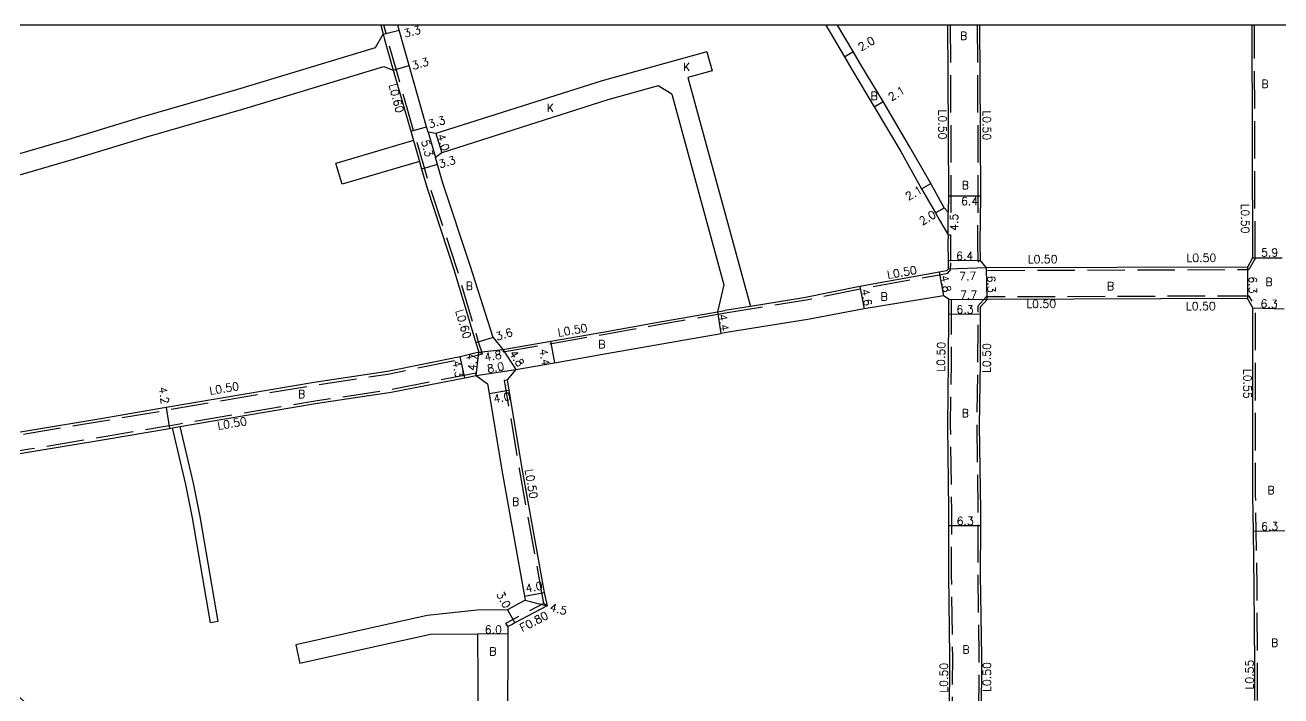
# Model space of a CAD drawing. Header units: metres. Extents: x -2400 to -1599, y -108600 to -108000.
# Drawn here: x -2175.1 to -1924, y -108134.1 to -108000 of the extents above; entities that cross this region are included whole.
import ezdxf

# ---------------------------------------------------------------- set-up
doc = ezdxf.new("R2010")
doc.units = ezdxf.units.M
doc.header["$LTSCALE"] = 2.5
doc.linetypes.add('22320', pattern=[2.5, 1.5, -1])
doc.linetypes.add('22330', pattern=[4, 3, -1])
for name, color, linetype in [('2101000', 175, 'Continuous'), ('2101001', 1, 'Continuous'), ('2102000', 4, 'Continuous'), ('2102001', 191, 'Continuous'), ('2232000', 120, '22320'), ('2233000', 120, '22330'), ('9201100', 215, 'Continuous'), ('9201500', 222, 'Continuous'), ('9202100', 82, 'Continuous'), ('9202200', 82, 'Continuous'), ('9203500', 155, 'Continuous'), ('999', 7, 'Continuous')]:
    doc.layers.add(name, color=color, linetype=linetype)
doc.styles.add('Dm_Anotation', font='txt.shx', dxfattribs={"bigfont": 'pscdm.shx'})

msp = doc.modelspace()

# ---------------------------------------------------------------- linework, layer by layer
at = {"layer": '2101000', "flags": 128}
for points in [[(-2104.01, -108000), (-2103.53, -108001.84)], [(-2094.54, -108021.41), (-2094.85, -108020.31), (-2098.34, -108008.1), (-2100.34, -108001), (-2100.6, -108000)], [(-2015.02, -108000), (-2011.3, -108006.31), (-2009.8, -108008.86), (-2005.34, -108016.33), (-2000, -108025.26), (-1995.86, -108032.72), (-1993.11, -108037.54), (-1992.29, -108039), (-1990.58, -108041.93)], [(-1990.54, -108037.43), (-1991.39, -108036.52), (-1994.03, -108031.69), (-1998.27, -108024.25), (-2003.53, -108015.25), (-2008.09, -108007.83), (-2009.58, -108005.3), (-2012.7, -108000)], [(-1990.69, -108000), (-1990.6, -108009.79), (-1990.5, -108034.1), (-1990.54, -108037.43)], [(-1984.29, -108000), (-1984.2, -108009.75), (-1984.1, -108034.12), (-1984.2, -108043.58), (-1984.16, -108046.97)], [(-1929.82, -108000), (-1929.68, -108046.55)], [(-2038.82, -108005.31), (-2059.77, -108011.11), (-2093.02, -108021.7)], [(-2101.51, -108009), (-2098.02, -108021.23), (-2097.49, -108023.06)], [(-2037.76, -108009.14), (-2042.6, -108010.48)], [(-2048.58, -108012.14), (-2058.64, -108014.92), (-2091.8, -108025.51), (-2093.07, -108026.5)], [(-2093.02, -108021.7), (-2094.54, -108021.41)], [(-2096.29, -108027.24), (-2095.85, -108028.77), (-2094.74, -108032.6), (-2089.32, -108049.06), (-2085.02, -108063.54), (-2084.41, -108065.4), (-2088.12, -108066.31), (-2102.67, -108069.28), (-2117.34, -108071.48), (-2131.51, -108073.85), (-2146.95, -108076.48), (-2159.99, -108078.69), (-2174.83, -108081.16), (-2191.76, -108083.95)], [(-2081.57, -108062.49), (-2086.17, -108048.06), (-2091.59, -108031.63), (-2092.68, -108027.85), (-2093.07, -108026.5)], [(-1990.58, -108041.93), (-1990.6, -108043.59), (-1990.55, -108047.06), (-1990.55, -108047.09)], [(-1990.55, -108047.09), (-1990.58, -108048.77), (-1990.88, -108049.15), (-1992.38, -108049.41), (-2008.25, -108052.24), (-2019.44, -108054.52), (-2030.11, -108056.23)], [(-1930.72, -108048.37), (-1982.88, -108048.55), (-1984.16, -108046.97)], [(-1929.68, -108046.55), (-1930.72, -108048.37)], [(-1990.44, -108054.82), (-1991.49, -108054.13), (-2007.33, -108056.75), (-2018.65, -108058.85), (-2034.49, -108061.4), (-2035.95, -108061.65)], [(-1990.27, -108138.61), (-1990.2, -108126.27), (-1990.44, -108109.99), (-1990.42, -108100.02), (-1990.41, -108097), (-1990.65, -108080.09), (-1990.49, -108067.35), (-1990.45, -108057.74), (-1990.44, -108054.82)], [(-1929.27, -108135.02), (-1929.25, -108127.91), (-1929.34, -108112.36), (-1929.52, -108101.17), (-1929.63, -108094.09), (-1929.65, -108075.6), (-1929.67, -108056.5), (-1930.7, -108054.67), (-1982.74, -108054.85), (-1984.14, -108056.4), (-1984.15, -108057.77), (-1984.19, -108067.4), (-1984.35, -108080.08), (-1984.12, -108096.96), (-1984.12, -108100.04), (-1984.14, -108109.94), (-1983.9, -108126.24), (-1983.97, -108138.65)], [(-2079.64, -108064.85), (-2059.62, -108061.36), (-2048.57, -108059.37), (-2036.7, -108057.31)], [(-2081.57, -108062.49), (-2079.64, -108064.85)], [(-2069.31, -108067.52), (-2058.85, -108065.69), (-2047.8, -108063.7), (-2035.95, -108061.65)], [(-2077.04, -108068.88), (-2069.31, -108067.52)], [(-2144.18, -108080.27), (-2130.84, -108078), (-2116.67, -108075.62), (-2101.95, -108073.42), (-2087.23, -108070.52), (-2084.95, -108070.07), (-2082.68, -108071.72), (-2082.36, -108073.65), (-2079.73, -108089.37), (-2075.26, -108114.16), (-2075.11, -108115), (-2078.67, -108116.9), (-2084.75, -108116.97)], [(-2077.04, -108068.88), (-2078.77, -108070.89), (-2078.41, -108072.99), (-2075.79, -108088.67), (-2071.32, -108113.44), (-2070.76, -108116.14), (-2077.24, -108119.54), (-2077.76, -108119.81), (-2078.61, -108120.27), (-2078.62, -108121.71), (-2078.67, -108140.16)], [(-2084.47, -108140.14), (-2086.17, -108141.84), (-2107.49, -108143.26), (-2119.07, -108144.19), (-2134.65, -108145.32), (-2149.94, -108146.39), (-2159.47, -108146.87), (-2162.44, -108146.85), (-2167.51, -108142.24), (-2170.15, -108139.87), (-2177.99, -108132.86), (-2184.02, -108127.27), (-2194.11, -108117.79), (-2201.93, -108110.78), (-2206.86, -108106.37), (-2219.59, -108094.97), (-2218.8, -108093.03), (-2212.97, -108092.05), (-2204.89, -108090.61), (-2191.04, -108088.09), (-2174.16, -108085.31), (-2159.26, -108082.83), (-2146.24, -108080.62), (-2145.66, -108080.52)], [(-2084.47, -108140.14), (-2084.61, -108121.79)]]:
    msp.add_lwpolyline(points, dxfattribs=at)
at = {"layer": '2101001', "flags": 128}
msp.add_lwpolyline([(-2038.82, -108005.31), (-2037.76, -108009.14)], dxfattribs=at)
at = {"layer": '2102000', "flags": 128}
for points in [[(-2229.68, -108031.27), (-2222.42, -108037.73), (-2219.86, -108038.35), (-2202.15, -108033.21), (-2184.69, -108028.11), (-2166.61, -108022.88), (-2151.98, -108018.39), (-2132.59, -108012.8), (-2105.05, -108004.47), (-2103.53, -108001.84)], [(-2232.4, -108034.33), (-2224.39, -108041.47), (-2222.3, -108043.5), (-2219.77, -108042.6), (-2201, -108037.15), (-2183.56, -108032.05), (-2165.45, -108026.81), (-2150.82, -108022.32), (-2131.43, -108016.73), (-2103.38, -108008.25), (-2101.51, -108009)], [(-2045.84, -108013.79), (-2048.58, -108012.14)], [(-2042.6, -108010.48), (-2030.11, -108056.23)], [(-2045.84, -108013.79), (-2035.42, -108051.95)], [(-2097.49, -108023.06), (-2112.99, -108027.67)], [(-2096.29, -108027.24), (-2111.76, -108031.83)], [(-2035.42, -108051.95), (-2036.7, -108057.31)], [(-2138.09, -108119.52), (-2141.65, -108098.5), (-2143.01, -108091.88), (-2145.66, -108080.52)], [(-2144.18, -108080.27), (-2141.54, -108091.56), (-2140.17, -108098.23), (-2136.6, -108119.27)], [(-2084.75, -108116.97), (-2094.71, -108118.07), (-2106.37, -108120.65), (-2121.01, -108123.9)], [(-2084.61, -108121.79), (-2094.09, -108121.83), (-2105.53, -108124.36), (-2120.19, -108127.61)]]:
    msp.add_lwpolyline(points, dxfattribs=at)
at = {"layer": '2102001', "flags": 128}
for points in [[(-2111.76, -108031.83), (-2112.99, -108027.67)], [(-2136.6, -108119.27), (-2138.09, -108119.52)], [(-2121.01, -108123.9), (-2120.19, -108127.61)]]:
    msp.add_lwpolyline(points, dxfattribs=at)
at = {"layer": '2232000', "flags": 128}
for points in [[(-2078.61, -108120.27), (-2079.02, -108119.58), (-2077.61, -108118.83), (-2071.39, -108115.57)], [(-2071.39, -108115.57), (-2070.76, -108116.14)]]:
    msp.add_lwpolyline(points, dxfattribs=at)
at = {"layer": '2233000', "flags": 128}
for points in [[(-2224.75, -108090.28), (-2219.4, -108089.48), (-2213.59, -108088.4), (-2205.55, -108086.97), (-2191.67, -108084.44), (-2174.75, -108081.65), (-2159.91, -108079.18), (-2146.86, -108076.97), (-2131.42, -108074.35), (-2117.26, -108071.97), (-2102.59, -108069.77), (-2088.01, -108066.8), (-2083.67, -108065.73), (-2084.45, -108063.36), (-2088.74, -108048.88), (-2094.17, -108032.42), (-2097.45, -108021.06), (-2100.93, -108008.83), (-2102.67, -108002.75), (-2102.95, -108001.69), (-2103.39, -108000)], [(-1990.19, -108000), (-1990.1, -108009.78), (-1990, -108034.1), (-1990.04, -108037.44), (-1990.54, -108037.43)], [(-1984.79, -108000), (-1984.7, -108009.75), (-1984.6, -108034.12), (-1984.7, -108043.58), (-1984.65, -108047.15), (-1983.12, -108049.05), (-1930.43, -108048.87)], [(-1929.18, -108046.68), (-1929.32, -108000)], [(-2103.53, -108001.84), (-2103.25, -108002.9), (-2101.51, -108009)], [(-2097.49, -108023.06), (-2096.29, -108027.24)], [(-1990.58, -108041.93), (-1990.08, -108041.94), (-1990.1, -108043.59), (-1990.06, -108047.05), (-1990.05, -108047.09)], [(-2035.11, -108057.54), (-2019.35, -108055.01), (-2008.15, -108052.73), (-1992.29, -108049.91), (-1990.61, -108049.61), (-1990.08, -108048.95), (-1990.05, -108047.09)], [(-1929.18, -108046.68), (-1930.43, -108048.87)], [(-1990.44, -108054.82), (-1989.94, -108054.83), (-1989.95, -108057.74), (-1989.99, -108067.35), (-1990.15, -108080.08), (-1989.91, -108097), (-1989.92, -108100.02), (-1989.94, -108109.99), (-1989.7, -108126.27), (-1989.78, -108138.77), (-1991.97, -108141.98)], [(-1928.72, -108135.02), (-1928.7, -108127.91), (-1928.79, -108112.36), (-1928.97, -108101.16), (-1929.08, -108094.08), (-1929.1, -108075.6), (-1929.12, -108056.36), (-1930.35, -108054.17), (-1982.96, -108054.35), (-1984.64, -108056.21), (-1984.65, -108057.77), (-1984.69, -108067.4), (-1984.85, -108080.08), (-1984.62, -108096.96), (-1984.62, -108100.04), (-1984.64, -108109.95), (-1984.4, -108126.24), (-1984.47, -108138.64), (-1984.48, -108140.02), (-1982.54, -108141.98), (-1970.53, -108141.93)], [(-2079.64, -108064.85), (-2079.56, -108065.35), (-2059.53, -108061.85), (-2048.48, -108059.86), (-2036.61, -108057.81), (-2035.11, -108057.54)], [(-2036.7, -108057.31), (-2035.19, -108057.05)], [(-2030.11, -108056.23), (-2035.19, -108057.05)], [(-2083.67, -108065.73), (-2084.41, -108065.4)], [(-2084.95, -108070.07), (-2085.04, -108069.58), (-2087.32, -108070.03), (-2102.03, -108072.92), (-2116.75, -108075.13), (-2130.93, -108077.51), (-2144.26, -108079.78), (-2145.75, -108080.03), (-2146.33, -108080.13), (-2159.34, -108082.33), (-2174.24, -108084.81), (-2191.13, -108087.59), (-2204.98, -108090.12), (-2213.05, -108091.56), (-2219.16, -108092.58), (-2219.98, -108094.61)], [(-2071.39, -108115.57), (-2071.81, -108113.53), (-2076.28, -108088.75), (-2078.91, -108073.07), (-2079.26, -108070.97), (-2078.77, -108070.89)], [(-2145.66, -108080.52), (-2144.18, -108080.27)]]:
    msp.add_lwpolyline(points, dxfattribs=at)
at = {"layer": '9201100', "flags": 128}
for points in [[(-2103.53, -108001.84), (-2100.34, -108001)], [(-2011.3, -108006.31), (-2009.58, -108005.3)], [(-2101.51, -108009), (-2098.34, -108008.1)], [(-2005.34, -108016.33), (-2003.53, -108015.25)], [(-2098.02, -108021.23), (-2094.85, -108020.31)], [(-2094.54, -108021.41), (-2093.07, -108026.5)], [(-2093.02, -108021.7), (-2091.8, -108025.51)], [(-2092.68, -108027.85), (-2095.85, -108028.77)], [(-1995.86, -108032.72), (-1994.03, -108031.69)], [(-1990.5, -108034.12), (-1984.1, -108034.12)], [(-1993.11, -108037.54), (-1991.39, -108036.52)], [(-1990.58, -108041.93), (-1990.54, -108037.43)], [(-1990.55, -108047.09), (-1984.16, -108046.97)], [(-1929.68, -108046.55), (-1923.78, -108046.53)], [(-1992.38, -108049.41), (-1991.49, -108054.13)], [(-1982.88, -108048.55), (-1990.58, -108048.77)], [(-1982.74, -108054.85), (-1982.88, -108048.55)], [(-1930.72, -108048.37), (-1930.7, -108054.67)], [(-2008.25, -108052.24), (-2007.33, -108056.75)], [(-1990.44, -108054.82), (-1982.74, -108054.85)], [(-2036.7, -108057.31), (-2036, -108061.66)], [(-1990.45, -108057.74), (-1984.15, -108057.77)], [(-1929.67, -108056.5), (-1923.38, -108056.75)], [(-2081.57, -108062.49), (-2085.02, -108063.54)], [(-2084.95, -108070.07), (-2084.41, -108065.4)], [(-2084.41, -108065.4), (-2079.64, -108064.85)], [(-2079.64, -108064.85), (-2077.04, -108068.88)], [(-2070.07, -108063.18), (-2069.31, -108067.52)], [(-2087.23, -108070.52), (-2088.12, -108066.31)], [(-2084.95, -108070.07), (-2077.04, -108068.88)], [(-2082.36, -108073.65), (-2078.41, -108072.99)], [(-2146.95, -108076.48), (-2146.24, -108080.62)], [(-1990.42, -108100.02), (-1984.12, -108100.04)], [(-1929.52, -108101.17), (-1923.22, -108101.06)], [(-2075.26, -108114.16), (-2071.32, -108113.44)], [(-2075.11, -108115), (-2070.76, -108116.14)], [(-2078.67, -108116.9), (-2077.24, -108119.54)], [(-2078.62, -108121.71), (-2084.61, -108121.79)]]:
    msp.add_lwpolyline(points, dxfattribs=at)
at = {"layer": '9202200', "flags": 128}
msp.add_lwpolyline([(-2093.02, -108021.7), (-2091.8, -108025.51)], dxfattribs=at)
at = {"layer": '999'}
msp.add_lwpolyline([(-2400, -108600), (-1600, -108600), (-1600, -108000), (-2400, -108000)], close=True, dxfattribs=at)

# ---------------------------------------------------------------- texts
at = {"layer": '9201500', "style": 'Dm_Anotation'}
for s, rotation, p in [('3.3', 14.7036, (-2099.2, -108002.5)), ('2.0', 30.5055, (-2007.97, -108005.27)), ('3.3', 15.8286, (-2097.56, -108008.93)), ('2.1', 30.8687, (-2001.96, -108015.25)), ('3.3', 16.081, (-2094.27, -108020.62)), ('4.0', 287.6669, (-2092.8, -108022.05)), ('5.3', 286.081, (-2095.97, -108023.2)), ('3.3', 16.0857, (-2092.18, -108028.61)), ('2.1', 29.2841, (-1998.54, -108035.13)), ('6.4', 359.9998, (-1987.98, -108035.98)), ('2.0', 30.7716, (-1995.75, -108040.08)), ('4.5', 89.9999, (-1988.59, -108041.14)), ('6.4', 1.0396, (-1988.96, -108046.96)), ('5.9', 0.1774, (-1928, -108046.29)), ('4.8', 280.6869, (-1992.13, -108050.18)), ('7.7', 1.5968, (-1988.34, -108051.03)), ('6.3', 271.3303, (-1982.75, -108050.1)), ('6.3', 270.2027, (-1930.46, -108050.24)), ('4.6', 281.502, (-2008.01, -108052.9)), ('7.7', 359.7992, (-1988.19, -108054.73)), ('6.3', 357.7455, (-1928.12, -108056.46)), ('6.3', 359.7613, (-1988.9, -108057.65)), ('4.4', 279.1405, (-2036.5, -108057.89)), ('3.6', 16.8957, (-2080.77, -108063.08)), ('4.8', 9.3154, (-2083.13, -108067.2)), ('4.4', 279.7487, (-2072.33, -108064.84)), ('4.3', 281.9962, (-2089.72, -108067.23)), ('4.7', 83.4504, (-2085.03, -108069.19)), ('8.0', 10.1756, (-2082.6, -108069.55)), ('4.8', 302.8148, (-2078.4, -108065.61)), ('4.2', 279.6159, (-2148.44, -108072.47)), ('4.0', 9.4998, (-2081.35, -108075.54)), ('6.3', 359.8808, (-1988.87, -108099.93)), ('6.3', 0.9223, (-1927.97, -108101.04)), ('4.0', 10.3796, (-2074.91, -108113.44)), ('3.0', 298.409, (-2080.96, -108113.77)), ('4.5', 345.2561, (-2070.33, -108117.08)), ('6.0', 0.708, (-2083.22, -108121.67))]:
    msp.add_text(s, height=1.6, rotation=rotation, dxfattribs=at).set_placement(p)
at = {"layer": '9202100', "style": 'Dm_Anotation'}
for s, p in [('B', (-1988.2, -108002.94)), ('K', (-2043.57, -108009.16)), ('B', (-1927.92, -108012.56)), ('B', (-2006.07, -108014.97)), ('K', (-2070.82, -108017.33)), ('B', (-1987.86, -108032.8)), ('B', (-2087.04, -108052.95)), ('B', (-1958.82, -108053)), ('B', (-1927.12, -108052.16)), ('B', (-2004.08, -108055.09)), ('B', (-2060.53, -108064.61)), ('B', (-2120.57, -108074.57)), ('B', (-1987.84, -108078.39)), ('B', (-1926.71, -108093.79)), ('B', (-2077.76, -108096.09)), ('B', (-1925.98, -108124.28)), ('B', (-2082.32, -108126.01)), ('B', (-1987.7, -108125.66))]:
    msp.add_text(s, height=1.6, dxfattribs=at).set_placement(p)
at = {"layer": '9203500', "style": 'Dm_Anotation'}
for s, rotation, p in [('L0.60', 284.6824, (-2102.41, -108011.92)), ('L0.50', 270, (-1992.49, -108016.88)), ('L0.50', 270, (-1983.64, -108017.04)), ('L0.50', 270.272, (-1931.98, -108035.7)), ('L0.50', 0.204, (-1974.65, -108047.6)), ('L0.50', 0.204, (-1942.91, -108047.35)), ('L0.50', 10.0929, (-2002.6, -108050.74)), ('L0.50', 0.204, (-1974.93, -108056.54)), ('L0.50', 0.204, (-1943.01, -108056.99)), ('L0.60', 286.5281, (-2089.11, -108057.13)), ('L0.50', 9.7018, (-2068.46, -108062.28)), ('L0.50', 89.6738, (-1991.21, -108069.3)), ('L0.50', 89.6738, (-1982.07, -108069.56)), ('L0.55', 270.058, (-1931.51, -108068.72)), ('L0.50', 9.6518, (-2138.13, -108073.93)), ('L0.50', 9.6518, (-2136.56, -108080.92)), ('L0.50', 279.495, (-2075.18, -108088.9)), ('F0.80', 27.629, (-2075.7, -108121.36)), ('L0.50', 89.6738, (-1990.65, -108133.48)), ('L0.50', 89.6738, (-1982.03, -108133.32)), ('L0.55', 89.821, (-1929.51, -108132.85))]:
    msp.add_text(s, height=1.6, rotation=rotation, dxfattribs=at).set_placement(p)

doc.saveas('drawing.dxf')
